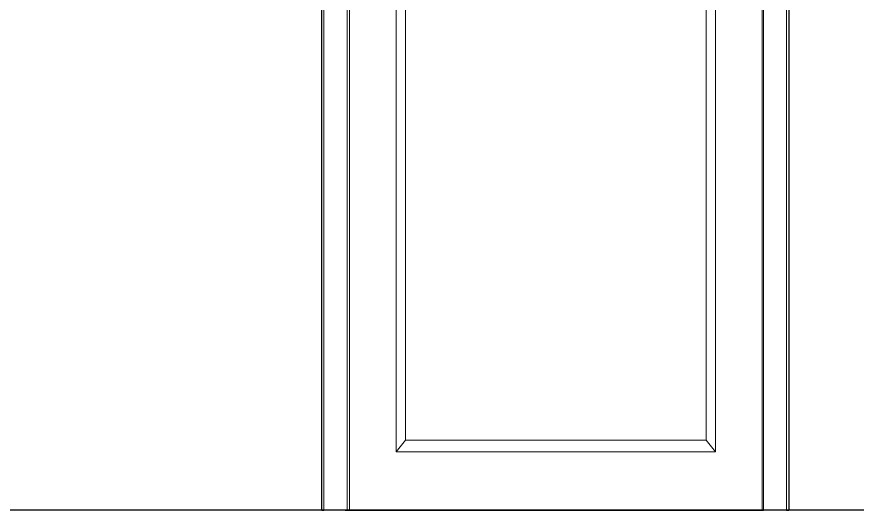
# Model space of a CAD drawing. Header units: metres. Extents: x 294 to 1101, y -498 to -355.
# Drawn here: x 562.644 to 564.083, y -470.96 to -470.115 of the extents above; entities that cross this region are included whole.
import ezdxf

# ---------------------------------------------------------------- set-up
doc = ezdxf.new("R2010")
doc.units = ezdxf.units.M
doc.layers.add('19-JARDINERIA', color=80, linetype='Continuous', lineweight=0)

msp = doc.modelspace()

# ---------------------------------------------------------------- linework, layer by layer
for p, q in [((563.1664, -470.96), (563.1664, -468.56)), ((563.9664, -468.56), (563.9664, -470.96)), ((563.1664, -470.96), (562.0934, -470.96)), ((567.3933, -470.96), (562.0934, -470.96)), ((563.1664, -470.96), (562.5934, -470.96)), ((563.1699, -470.96), (563.1659, -470.96)), ((563.1664, -470.96), (563.1699, -470.96)), ((563.9664, -470.96), (563.1664, -470.96)), ((563.2096, -470.96), (563.1699, -470.96)), ((563.2064, -470.96), (563.2516, -470.96)), ((563.2136, -470.96), (563.2096, -470.96)), ((563.2137, -470.96), (563.2136, -470.96)), ((563.2137, -470.96), (563.2136, -470.96)), ((563.2137, -470.96), (563.2136, -470.96)), ((563.2137, -470.96), (563.2136, -470.96)), ((563.2137, -470.96), (563.2136, -470.96)), ((563.2137, -470.96), (563.2136, -470.96)), ((563.2137, -470.96), (563.2136, -470.96)), ((563.2137, -470.96), (563.2136, -470.96)), ((563.2137, -470.96), (563.2136, -470.96)), ((563.9207, -470.96), (563.2137, -470.96)), ((563.2516, -470.96), (563.2966, -470.96)), ((563.2966, -470.96), (563.3413, -470.96)), ((563.3413, -470.96), (563.3854, -470.96)), ((563.3854, -470.96), (563.4288, -470.96)), ((563.4288, -470.96), (563.4714, -470.96)), ((563.4714, -470.96), (563.5129, -470.96)), ((563.5129, -470.96), (563.5532, -470.96)), ((563.5532, -470.96), (563.5921, -470.96)), ((563.5921, -470.96), (563.6296, -470.96)), ((563.6296, -470.96), (563.6653, -470.96)), ((563.6653, -470.96), (563.6992, -470.96)), ((563.6992, -470.96), (563.7312, -470.96)), ((563.7312, -470.96), (563.7611, -470.96)), ((563.7611, -470.96), (563.7888, -470.96)), ((563.7888, -470.96), (563.8143, -470.96)), ((563.8143, -470.96), (563.8373, -470.96)), ((563.8373, -470.96), (563.8578, -470.96)), ((563.8578, -470.96), (563.8758, -470.96)), ((563.8758, -470.96), (563.8911, -470.96)), ((563.8911, -470.96), (563.9037, -470.96)), ((563.9037, -470.96), (563.9136, -470.96)), ((563.9136, -470.96), (563.9207, -470.96)), ((563.9207, -470.96), (563.9227, -470.96)), ((563.9207, -470.96), (563.9216, -470.96)), ((563.9624, -470.96), (563.9227, -470.96)), ((563.9664, -470.96), (563.9624, -470.96)), ((563.9624, -470.96), (563.9664, -470.96)), ((566.1933, -470.96), (563.9664, -470.96)), ((566.1933, -470.96), (563.9664, -470.96))]:
    msp.add_line(p, q)
at = {"layer": '19-JARDINERIA', "color": 251}
for p, q in [((563.1699, -470.96), (563.1699, -468.5652)), ((563.9624, -470.96), (563.9624, -468.5652)), ((563.2096, -468.6175), (563.2096, -470.96)), ((563.9207, -470.96), (563.9207, -468.6175)), ((563.9227, -468.6175), (563.9227, -470.96)), ((563.2136, -470.96), (563.2136, -468.6227)), ((563.2137, -470.96), (563.2137, -468.6227)), ((563.2937, -468.7175), (563.2937, -470.86)), ((563.3097, -468.7375), (563.3097, -470.84)), ((563.8247, -470.84), (563.8247, -469.9611)), ((563.8407, -470.86), (563.8407, -469.9611)), ((563.2937, -470.86), (563.3097, -470.84)), ((563.3097, -470.84), (563.8247, -470.84)), ((563.8407, -470.86), (563.8247, -470.84)), ((563.2937, -470.86), (563.8407, -470.86))]:
    msp.add_line(p, q, dxfattribs=at)

doc.saveas('drawing.dxf')
